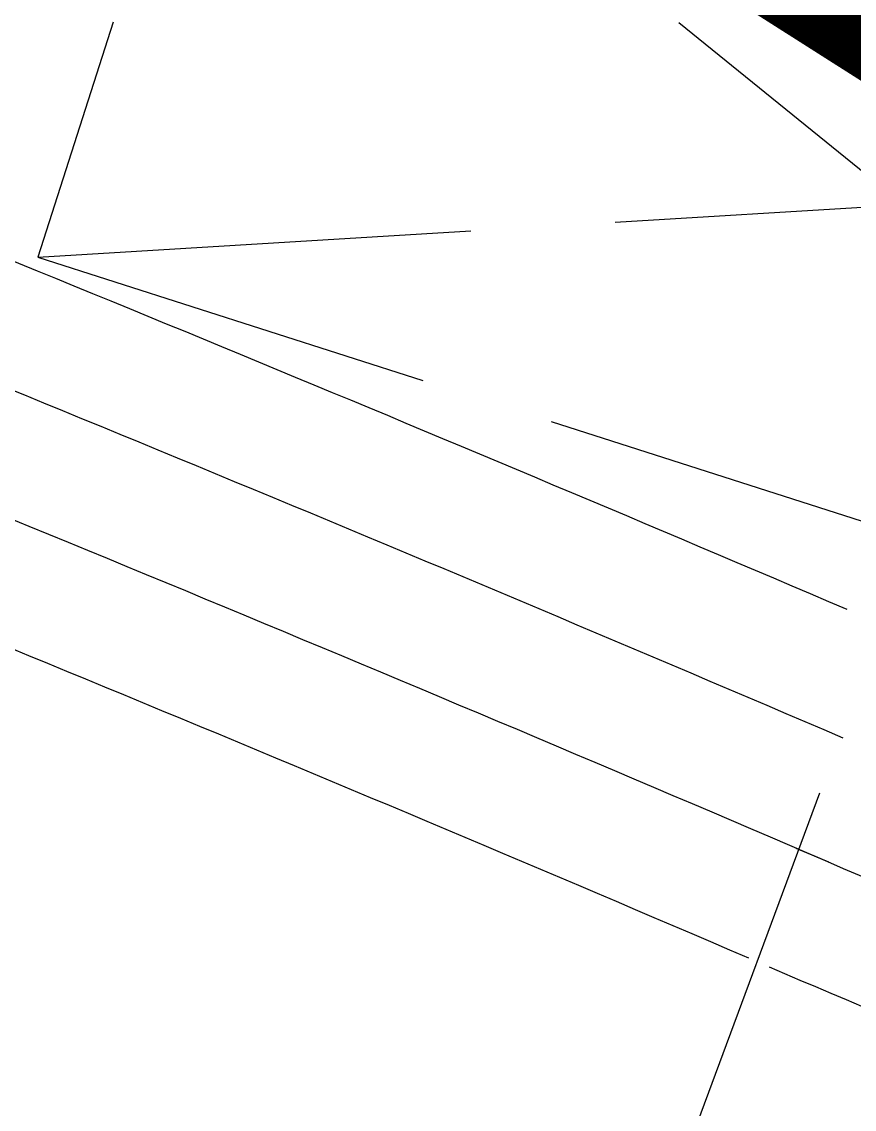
# Model space of a CAD drawing. Header units: inches. Extents: x 0 to 1813292486, y 0 to 3473589894.
# Drawn here: x 600519656 to 600520120, y 3473206867 to 3473207473 of the extents above; entities that cross this region are included whole.
import ezdxf

# ---------------------------------------------------------------- set-up
doc = ezdxf.new("R2010")
doc.units = ezdxf.units.IN
doc.header["$LTSCALE"] = 1000
doc.header["$MEASUREMENT"] = 0
doc.linetypes.add('AX-MALL-DIM-P02$0$DASH', pattern=[0.35, 0.25, -0.1])
for name, color, linetype in [('A-Anno-Note', 241, 'Continuous'), ('AX-MALL-DIM-P02$0$A-Anno-Dims', 3, 'Continuous'), ('AX-MALL-DIM-P02$0$A-Detl-Patt', 8, 'Continuous'), ('AX-MALL-P02-200$0$A-Anno-Note', 241, 'Continuous'), ('AX-MALL-WALL-P02$0$A-Anno-Note', 241, 'Continuous'), ('AX-MALL-WALL-P02-QT$0$A-Curt', 151, 'Continuous'), ('AX-MALL-WALL-P02-QT$0$A-Detl-Patt', 8, 'Continuous'), ('AX-MALL-WALL-P02-QT$0$A-Detl-Thin', 131, 'Continuous'), ('AX-MALL-WALL-P02-QT$0$A-Fixt', 81, 'Continuous')]:
    doc.layers.add(name, color=color, linetype=linetype)

# ---------------------------------------------------------------- blocks, each defined once
blk = doc.blocks.new('AX-MALL-WALL-P02-QT$0$tj')
at = {"layer": 'AX-MALL-WALL-P02-QT$0$A-Detl-Patt'}
h = blk.add_hatch(dxfattribs=at)
h.set_pattern_fill('STEEL', color=256, scale=100, angle=50.43184)
h.set_pattern_definition([(75, (-14278.2, 156289.83), (-153.340725, 41.08752), []), (75, (-14317.88, 156358.57), (-153.340725, 41.08752), [])])
edge = h.paths.add_edge_path()
edge.add_line((88101.27, 47666.64), (87883.94, 47459.85))
edge.add_line((87883.94, 47459.85), (91571.55, 43584.64))
edge.add_arc((262949.39, 558937.71), 543101.41, 251.6057364, 260.0288667)
edge.add_arc((172180.85, -2862.15), 27100, 64.712866, 96.931605, ccw=False)
edge.add_arc((262948.97, 558936.32), 543099.97, 261.6155115, 271.7251478)
edge.add_line((279298.98, 16082.52), (279298.98, 16382.65))
edge.add_arc((262948.97, 558936.32), 542799.97, 261.6202036, 271.7261014, ccw=False)
edge.add_arc((172180.85, -2862.15), 27400, 64.806318, 96.838159)
edge.add_arc((262949.39, 558937.7), 542801.41, 251.6136389, 260.0241733, ccw=False)
edge.add_line((91737.26, 43845.69), (88101.27, 47666.64))
blk = doc.blocks.new('AX-MALL-WALL-P02-QT$0$JB-AC(O)-Hide')
for p, q in [((-150, 58.33), (0, 0)), ((-150, -58.33), (0, 0)), ((-450, -37.5), (-450, -175)), ((-450, -175), (-225, -87.5)), ((-450, -175), (-225, -175)), ((-150, -175), (150, -175))]:
    blk.add_line(p, q)
blk = doc.blocks.new('AX-MALL-WALL-P02-QT')
at = {"layer": 'AX-MALL-WALL-P02-QT$0$A-Curt'}
for centre, radius, start, end in [((600304246.4, 3473065894.76), 30700, 46.41414, 47.74067), ((600304246.4, 3473065894.76), 30633.33, 46.365352, 47.74067), ((600304246.4, 3473065894.76), 30566.67, 46.328101, 47.74067), ((600304246.4, 3473065894.76), 30500, 46.365352, 47.74067), ((600335713.02, 3473098897.97), 15033.33, 226.365352, 227.530805), ((600335713.02, 3473098897.97), 15100, 226.412223, 227.544285)]:
    blk.add_arc(centre, radius, start, end, dxfattribs=at)
at = {"layer": 'AX-MALL-WALL-P02-QT$0$A-Detl-Thin', "rotation": 339.5681613091762}
blk.add_blockref('AX-MALL-WALL-P02-QT$0$tj', (600144118.7, 3473128496.29), dxfattribs=at)
at = {"layer": 'AX-MALL-WALL-P02-QT$0$A-Fixt', "rotation": 321.8089052585481}
blk.add_blockref('AX-MALL-WALL-P02-QT$0$JB-AC(O)-Hide', (600325520.45, 3473088332.5), dxfattribs=at)
blk = doc.blocks.new('AX-MALL-WALL-P02')
at = {"layer": 'AX-MALL-WALL-P02$0$A-Anno-Note'}
blk.add_blockref('AX-MALL-WALL-P02-QT', (0, 0), dxfattribs=at)
blk = doc.blocks.new('AX-MALL-DIM-P02')
at = {"layer": 'AX-MALL-DIM-P02$0$A-Anno-Dims'}
blk.add_lwpolyline([(600325746.09, 3473088247.6, 0, 0, 0), (600325302.71, 3473088695.53, 0, 144, 0), (600325682.59, 3473088311.75, 0, 0, 0)], format="xyseb", dxfattribs=at)
at = {"layer": 'AX-MALL-DIM-P02$0$A-Detl-Patt', "linetype": 'AX-MALL-DIM-P02$0$DASH'}
blk.add_line((600325362.16, 3473088041.65), (600303273.53, 3473062426.78), dxfattribs=at)
blk = doc.blocks.new('AX-MALL-P02-200')
at = {"layer": 'AX-MALL-P02-200$0$A-Anno-Note'}
blk.add_blockref('AX-MALL-WALL-P02', (0, 0), dxfattribs=at)
blk.add_blockref('AX-MALL-DIM-P02', (0, 0), dxfattribs=at)

msp = doc.modelspace()

# ---------------------------------------------------------------- block references
at = {"layer": 'A-Anno-Note', "rotation": 20.43183869077545}
msp.add_blockref('AX-MALL-P02-200', (1250392458.53, 9048125.68), dxfattribs=at)

doc.saveas('drawing.dxf')
